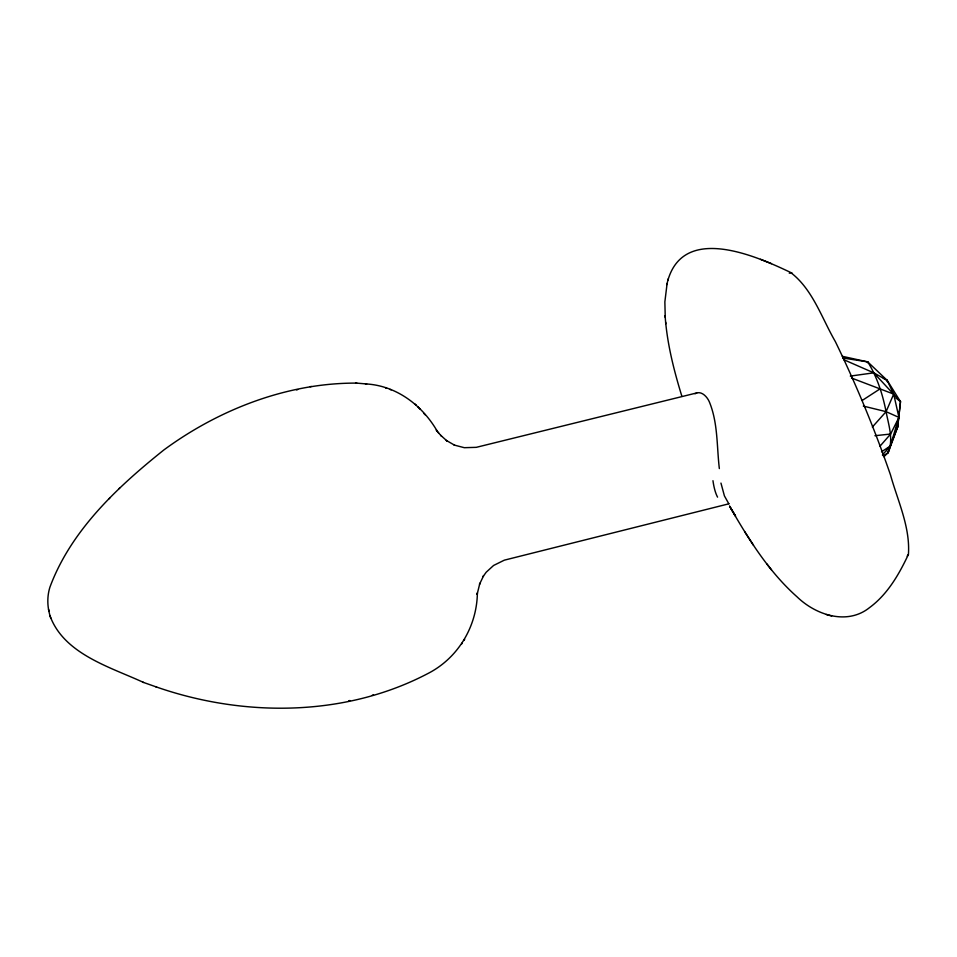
<?xml version="1.0" encoding="UTF-8"?>
<svg xmlns="http://www.w3.org/2000/svg" width="957" height="957" viewBox="0 0 957 957"><rect width="100%" height="100%" fill="white"/><g stroke="black" fill="none" stroke-linecap="round" stroke-linejoin="round"><path stroke-width="1.44" d="M50.278 616.475C47.228 607.037 46.941 596.737 49.908 587.215C70.962 530.369 117.639 486.886 163.97 449.874C219.285 409.225 287.71 382.752 356.794 383.111M842.316 356.303L867.736 361.89C877.186 377.082 882.617 394.2 886.086 411.654C888.539 425.004 893.79 439.383 888.156 452.661L883.897 456.716M842.686 357.978L867.736 361.89L887.175 380.348L900.501 401.653L897.666 426.989L888.156 452.661L883.275 455.855M843.727 359.676L873.777 372.835L900.501 401.653L897.666 426.989L890.249 446.082L882.402 454.994M887.019 381.544L887.175 380.348L873.777 372.835L850.306 376.089M667.113 283.404L664.864 301.886L665.247 317.437M729.593 506.217L735.49 516.014L729.593 506.217C748.362 538.899 768.686 571.664 797.121 596.905C815.819 615.028 847.184 625.591 869.578 607.587C887.594 594.297 899.054 574.32 908.42 554.414C910.346 527.032 897.666 500.714 890.453 474.792C874.734 429.358 856.336 384.846 835.353 341.601C821.896 318.406 812.828 289.624 791.104 272.865L789.274 273.2M667.974 280.03C684.518 223.579 758.171 256.871 792.24 273.235M666.802 284.624L668.297 278.774M867.473 362.715L867.736 361.89M880.009 446.177L890.62 434.035L898.934 417.419L893.694 394.093L887.175 380.348L883.371 378.242M155.764 686.767L156.613 687.054C243.891 717.367 344.903 716.972 427.731 673.62C457.972 658.225 476.909 626.62 477.387 592.862L477.112 594.441L479.876 583.22L479.529 584.249L483.5 575.947L483.094 576.545L486.192 572.226L493.585 565.467L504.315 560.168L729.007 503.777M461.585 644.061L462.327 642.925M463.93 640.496L464.659 639.384M907.2 556.125L908.42 554.414M872.353 427.049L886.086 411.654L893.694 394.093L851.503 378.015M109.086 498.788L109.708 498.166M118.991 488.692L119.661 488.022M895.596 428.951L897.666 426.989L896.853 425.267M881.505 451.824L890.249 446.082L898.934 417.419L886.086 411.654L863.322 406.091M862.257 400.421L880.404 388.65M695.033 393.77C700.955 390.061 706.996 396.533 709.233 401.617C718.049 422.695 716.697 446.261 719.341 468.571M696.744 392.932L476.299 447.338L464.336 447.697L454.085 445.029L454.659 445.232L446.249 440.387L446.967 440.938L440.651 435.279M296.503 389.894L297.687 389.619M310.152 386.712L311.336 386.449M372.309 695.189L373.505 694.914M348.767 700.799L349.963 700.524M874.937 435.71L890.62 434.035M365.478 383.901C396.234 385.432 422.288 405.218 437.265 431.272L436.272 429.992L438.701 433.054M355.573 383.015L366.675 383.984M826.25 614.514L831.669 615.997M385.623 387.944L386.819 388.351M390.013 389.427L391.186 389.822M50.446 617.05C64.968 654.421 110.617 667.208 143.574 682.461M142.796 682.185L156.613 687.054M771.45 263.654L760.504 259.299M728.756 503.693L724.413 495.893L720.956 483.082M896.015 398.04L900.501 401.653M415.099 404.093L416.307 405.266M417.85 406.749L420.243 409.273M423.903 413.448L425.052 414.752M437.792 432.014L441.524 436.272M766.916 563.984L771.509 569.87M744.63 531.578L753.482 545.251M887.402 451.285L888.156 452.661M681.743 395.863C673.74 369.737 666.957 342.977 665.103 315.619M50.063 615.806L50.781 618.09M48.544 609.238L48.891 611.08M665.641 322.138L665.773 323.873M717.559 497.138A52.324 16.245 -84.7 0 1 712.965 480.689"/></g></svg>
